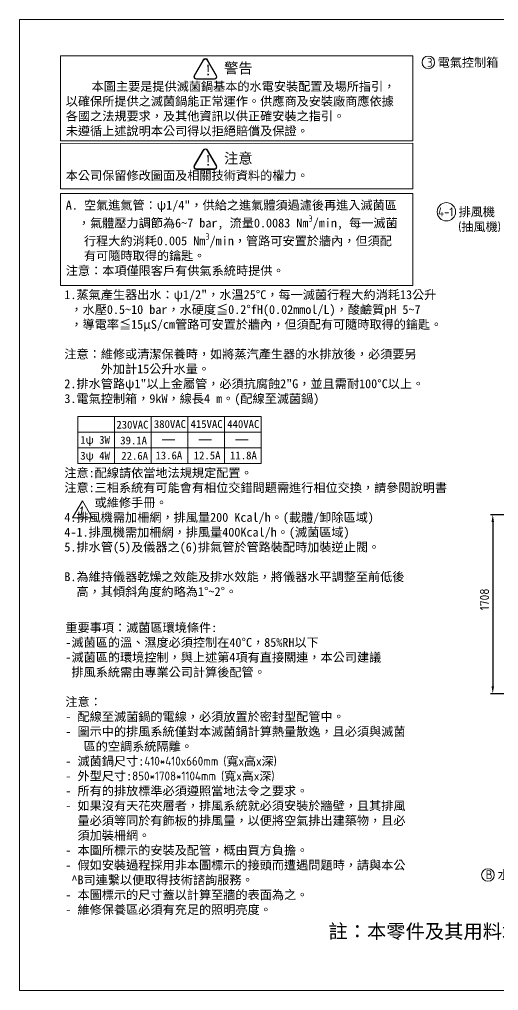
# Model space of a CAD drawing. Header units: millimetres. Extents: x -215875 to 27970, y -2277 to 9312.
# Drawn here: x 14785 to 19358, y 42 to 9312 of the extents above; entities that cross this region are included whole.
import ezdxf

# ---------------------------------------------------------------- set-up
doc = ezdxf.new("R2010")
doc.units = ezdxf.units.MM
doc.header["$MEASUREMENT"] = 0
doc.layers.get('0').update_dxf_attribs({"lineweight": 25})
for name, color, linetype, lineweight in [('D', 3, 'Continuous', 13), ('F', 7, 'Continuous', 15), ('T', 4, 'Continuous', 15)]:
    doc.layers.add(name, color=color, linetype=linetype, lineweight=lineweight)
doc.styles.get("Standard").update_dxf_attribs({"font": 'KAIU.TTF'})
doc.styles.add('STU25', font='isocp2.shx')
doc.styles.add('Text', font='romans.shx', dxfattribs={"width": 0.8, "oblique": 10})
doc.dimstyles.new('STU25', dxfattribs={"dimscale": 35, "dimtxt": 2.5, "dimasz": 2, "dimexe": 0.6, "dimexo": 1, "dimgap": 1, "dimtad": 1, "dimdsep": 46, "dimtxsty": 'STU25', "dimcen": 2, "dimazin": 2, "dimtfac": 1, "dimtmove": 0, "dimatfit": 3, "dimfxl": 0, "dimtolj": 1, "dimtzin": 0, "dimarcsym": 0})

# ---------------------------------------------------------------- blocks, each defined once
blk = doc.blocks.new('*D7')
at = {"layer": 'D', "color": 0, "lineweight": -2}
for p, q in [((20249.3, 4583.8), (19281.7, 4583.8)), ((19302.7, 4513.8), (19302.7, 2945.8)), ((19449.8, 2875.8), (19281.7, 2875.8))]:
    blk.add_line(p, q, dxfattribs=at)
at = {"layer": 'D', "color": 0}
for points in [[(19314.4, 4513.8), (19291, 4513.8), (19302.7, 4583.8)], [(19291, 2945.8), (19314.4, 2945.8), (19302.7, 2875.8)]]:
    blk.add_solid(points, dxfattribs=at)
at = {"layer": 'Defpoints', "color": 0}
for p in [(20284.3, 4583.8), (19302.7, 2875.8), (19484.8, 2875.8)]:
    blk.add_point(p, dxfattribs=at)
at = {"layer": 'D', "color": 0, "insert": (19223.9, 3775.8), "char_height": 87.5, "attachment_point": 5, "rotation": 90, "style": 'STU25'}
blk.add_mtext('\\A1;1708', dxfattribs=at)

msp = doc.modelspace()

# ---------------------------------------------------------------- hatches: boundary and pattern name
at = {"layer": 'D'}
h = msp.add_hatch(color=11, dxfattribs=at)
edge = h.paths.add_edge_path()
edge.add_line((16538.429, 8925.719), (16453.07, 8777.873))
edge.add_arc((16474.72, 8765.373), 25, 149.9999999, 270)
edge.add_line((16474.72, 8740.373), (16645.438, 8740.373))
edge.add_arc((16645.438, 8765.373), 25, 270, 389.9999999)
edge.add_line((16667.089, 8777.873), (16581.73, 8925.719))
edge.add_arc((16560.079, 8913.219), 25, 30, 150)
edge = h.paths.add_edge_path(flags=16)
edge.add_arc((16560.079, 8913.219), 20, 30, 150)
edge.add_line((16542.759, 8923.219), (16457.4, 8775.373))
edge.add_arc((16474.72, 8765.373), 20, 149.9999999, 270)
edge.add_line((16474.72, 8745.373), (16645.438, 8745.373))
edge.add_arc((16645.438, 8765.373), 20, 270, 389.9999999)
edge.add_line((16662.759, 8775.373), (16577.4, 8923.219))
h = msp.add_hatch(color=11, dxfattribs=at)
edge = h.paths.add_edge_path()
edge.add_ellipse((16474.72, 7904.159), major_axis=(25, 0), ratio=1, start_angle=149.9999999, end_angle=270)
edge.add_line((16474.72, 7879.159), (16645.438, 7879.159))
edge.add_ellipse((16645.438, 7904.159), major_axis=(25, 0), ratio=1, start_angle=270, end_angle=389.9999999)
edge.add_line((16667.089, 7916.659), (16581.73, 8064.505))
edge.add_ellipse((16560.079, 8052.005), major_axis=(25, 0), ratio=1, start_angle=30, end_angle=150)
edge.add_line((16538.429, 8064.505), (16453.07, 7916.659))
edge = h.paths.add_edge_path(flags=16)
edge.add_ellipse((16474.72, 7904.159), major_axis=(20, 0), ratio=1, start_angle=149.9999999, end_angle=270)
edge.add_line((16474.72, 7884.159), (16645.438, 7884.159))
edge.add_ellipse((16645.438, 7904.159), major_axis=(20, 0), ratio=1, start_angle=270, end_angle=389.9999999)
edge.add_line((16662.759, 7914.159), (16577.4, 8062.005))
edge.add_ellipse((16560.079, 8052.005), major_axis=(20, 0), ratio=1, start_angle=30, end_angle=150)
edge.add_line((16542.759, 8062.005), (16457.4, 7914.159))

# ---------------------------------------------------------------- linework, layer by layer
at = {"layer": 'D', "color": 11}
for p, q in [((16538.429, 8925.719), (16453.07, 8777.873)), ((16542.759, 8923.219), (16457.4, 8775.373)), ((16577.4, 8923.219), (16662.759, 8775.373)), ((16581.73, 8925.719), (16667.089, 8777.873)), ((16474.72, 8745.373), (16645.438, 8745.373)), ((16474.72, 8740.373), (16645.438, 8740.373)), ((16538.429, 8064.505), (16453.07, 7916.659)), ((16542.759, 8062.005), (16457.4, 7914.159)), ((16577.4, 8062.005), (16662.759, 7914.159)), ((16581.73, 8064.505), (16667.089, 7916.659)), ((16474.72, 7884.159), (16645.438, 7884.159)), ((16474.72, 7879.159), (16645.438, 7879.159)), ((16148.609, 5297.977), (16268.29, 5297.977)), ((16498.609, 5297.977), (16618.29, 5297.977)), ((16848.609, 5297.977), (16968.29, 5297.977))]:
    msp.add_line(p, q, dxfattribs=at)
at = {"layer": 'D'}
for p, q in [((15342.334, 5522.977), (15342.334, 5072.977)), ((15342.334, 5522.977), (17092.334, 5522.977)), ((15692.334, 5522.977), (15692.334, 5072.977)), ((16042.334, 5522.977), (16042.334, 5072.977)), ((16392.334, 5522.977), (16392.334, 5072.977)), ((16742.334, 5522.977), (16742.334, 5072.977)), ((17092.334, 5522.977), (17092.334, 5072.977)), ((15342.334, 5372.977), (17092.334, 5372.977)), ((15342.334, 5222.977), (17092.334, 5222.977)), ((15342.334, 5072.977), (17092.334, 5072.977))]:
    msp.add_line(p, q, dxfattribs=at)
at = {"layer": 'D', "color": 11}
for points in [[(15176.835, 8964.902), (18539.485, 8964.902), (18539.485, 8152.307), (15176.835, 8152.307)], [(15176.835, 8128.831), (18539.485, 8129.65), (18539.485, 7693.828), (15176.835, 7693.828)], [(15176.835, 7651.26), (18539.485, 7651.26), (18539.485, 6772.717), (15176.835, 6772.717)]]:
    msp.add_lwpolyline(points, close=True, dxfattribs=at)
at = {"layer": 'D'}
for centre, radius in [((18687.599, 8901.422), 60), ((18860.537, 7475.387), 87.5), ((19256.303, 1145.182), 60)]:
    msp.add_circle(centre, radius, dxfattribs=at)
at = {"layer": 'D', "color": 11}
for centre, radius, start, end in [((16560.079, 8913.219), 25, 30, 150), ((16560.079, 8913.219), 20, 30, 150), ((16474.72, 8765.373), 25, 149.9999999, 270), ((16474.72, 8765.373), 20, 149.9999999, 270), ((16645.438, 8765.373), 25, 270, 29.9999999), ((16645.438, 8765.373), 20, 270, 29.9999999), ((16560.079, 8052.005), 25, 30, 150), ((16560.079, 8052.005), 20, 30, 150), ((16474.72, 7904.159), 25, 149.9999999, 270), ((16474.72, 7904.159), 20, 149.9999999, 270), ((16645.438, 7904.159), 25, 270, 29.9999999), ((16645.438, 7904.159), 20, 270, 29.9999999)]:
    msp.add_arc(centre, radius, start, end, dxfattribs=at)
at = {"layer": 'F', "color": 6}
msp.add_lwpolyline([(14785.27, 9311.889), (14785.27, 41.889), (27970.27, 41.889), (27970.27, 9311.889)], close=True, dxfattribs=at)
msp.add_lwpolyline([(14785.27, 9311.889), (14785.27, 41.889), (27970.27, 41.889), (27970.27, 9311.889)], close=True, dxfattribs=at)
at = {"layer": 'F', "color": 7}
msp.add_lwpolyline([(15386.167, 4715.146), (15292.676, 4553.215), (15479.658, 4553.215)], close=True, dxfattribs=at)

# ---------------------------------------------------------------- texts
at = {"insert": (17733.989, 674.723), "char_height": 135.00867, "attachment_point": 1, "style": 'STU25'}
msp.add_mtext('{\\f標楷體|b0|i0|c136|p65;註：本零件及其用料均須符合}RoHS{\\f標楷體|b0|i0|c136|p65;指令。}', dxfattribs=at)
at = {"layer": 'D', "color": 11, "attachment_point": 1, "style": 'STU25'}
for s, insert, char_height in [('{\\f標楷體|b0|i0|c136|p65;警告}', (16738.281, 8897.857), 100), ('{\\f標楷體|b0|i0|c136|p65;!}', (16551.769, 8878.489), 100), ('\\A1;\\P{\\f標楷體|b0|i0|c136|p65;    \\H0.2353x; \\H4.25x;本圖主要是提供滅菌鍋基本的水電安裝配置及場所指引，\\P以確保所提供之滅菌鍋能正常運作。供應商及安裝廠商應依據\\P各國之法規要求，及其他資訊以供正確安裝之指引。\\P未遵循上述說明本公司得以拒絕賠償及保證。\\P\\P\\P本公司保留修改圖面及相關技術資料的權力。\\P\\PA. 空氣進氣管：ψ1/4"，供給之進氣體須過濾後再進入滅菌區\\P  ，氣體壓力調節為6~7 bar, 流量0.0083 Nm\\Fisocp2.shx;\\H0.7x;\\S3^ ;\\f標楷體|b0|i0|c136|p65;\\H1.429x;/min, 每一滅菌\\P   行程大約消耗0.005 Nm\\Fisocp2.shx;\\H0.7x;\\S3^ ;\\f標楷體|b0|i0|c136|p65;\\H1.429x;/min，管路可安置於牆內，但須配\\P   有可隨時取得的鑰匙。\\P注意：本項僅限客戶有供氣系統時提供。}', (15227.525, 8857.074), 85), ('{\\f標楷體|b0|i0|c136|p65;!}', (16551.769, 8017.275), 100), ('{\\f標楷體|b0|i0|c136|p65;注意}', (16738.281, 8036.644), 100), ('{\\f標楷體|b0|i0|c136|p65;1.蒸氣產生器出水：ψ1/2"，水溫25%%DC，每一滅菌行程大約消耗13公升\\P ，水壓0.5~10 bar，水硬度≦0.2%%DfH(0.02mmol/L)，酸鹼質pH 5~7\\P ，導電率≦15μS/cm管路可安置於牆內，但須配有可隨時取得的鑰匙。\\P\\P注意：維修或清潔保養時，如將蒸汽產生器的水排放後，必須要另\\P      外加計15公升水量。\\P2.排水管路ψ1"以上金屬管，必須抗腐蝕2"G，並且需耐100%%DC以上。 \\P3.電氣控制箱，9kW，線長4 m。(配線至滅菌鍋)\\P\\P\\P\\P\\P注意:配線請依當地法規規定配置。 \\P\\fDFKai-SB|b0|i0|c136|p65;注意:三相系統有可能會有相位交錯問題需進行相位交換，請參閱說明書\\P     或維修手冊。\\P\\f標楷體|b0|i0|c136|p65;4.排風機需加柵網，排風量200 Kcal/h。(載體/卸除區域)\\P4-1.排風機需加柵網，排風量400Kcal/h。(滅菌區域)\\P5.排水管(5)及儀器之(6)排氣管於管路裝配時加裝逆止閥。\\P\\PB.為維持儀器乾燥之效能及排水效能，將儀器水平調整至前低後\\P  高，其傾斜角度約略為1%%D~2%%D。}', (15214.024, 6727.07), 85), ('{\\f標楷體|b0|i0|c136|p65;230VAC}', (15710.577, 5481.027), 75), ('{\\f標楷體|b0|i0|c136|p65;380VAC}', (16068.46, 5487.212), 75), ('{\\f標楷體|b0|i0|c136|p65;415VAC}', (16418.46, 5487.212), 75), ('{\\f標楷體|b0|i0|c136|p65;440VAC}', (16768.46, 5487.212), 75), ('{\\f標楷體|b0|i0|c136|p65;1ψ 3W}', (15366.142, 5336.06), 75), ('{\\f標楷體|b0|i0|c136|p65;39.1A}', (15747.644, 5330.732), 75), ('{\\f標楷體|b0|i0|c136|p65;3ψ 4W}', (15366.142, 5184.988), 75), ('{\\f標楷體|b0|i0|c136|p65;22.6A}', (15757.804, 5184.195), 75), ('{\\f標楷體|b0|i0|c136|p65;13.6A}', (16083.833, 5187.658), 75), ('{\\f標楷體|b0|i0|c136|p65;12.5A}', (16448.996, 5187.658), 75), ('{\\f標楷體|b0|i0|c136|p65;11.8A}', (16796.127, 5187.658), 75), ('{\\f標楷體|b0|i0|c136|p65;重要事項：滅菌區環境條件:\\P-滅菌區的溫、濕度必須控制在40%%DC，85%RH以下\\P-滅菌區的環境控制，與上述第4項有直接關連，本公司建議\\P 排風系統需由專業公司計算後配管。\\P\\P注意：\\P- 配線至滅菌鍋的電線，必須放置於密封型配管中。\\P- 圖示中的排風系統僅對本滅菌鍋計算熱量散逸，且必須與滅菌\\P   區的空調系統隔離。\\P- 滅菌鍋尺寸:}410*410x660mm ({\\f標楷體|b0|i0|c136|p65;寬}x{\\f標楷體|b0|i0|c136|p65;高}x{\\f標楷體|b0|i0|c136|p65;深})\\P{\\f標楷體|b0|i0|c136|p65;- 外型尺寸:}850*1708*1104mm ({\\f標楷體|b0|i0|c136|p65;寬}x{\\f標楷體|b0|i0|c136|p65;高}x{\\f標楷體|b0|i0|c136|p65;深})\\P{\\f標楷體|b0|i0|c136|p65;- 所有的排放標準必須遵照當地法令之要求。\\P- 如果沒有天花夾層者，排風系統就必須安裝於牆壁，且其排風\\P  量必須等同於有飾板的排風量，以便將空氣排出建築物，且必\\P  須加裝柵網。\\P- 本圖所標示的安裝及配管，概由買方負擔。\\P- 假如安裝過程採用非本圖標示的接頭而遭遇問題時，請與本公\\P ^B司連繫以便取得技術諮詢服務。\\P- 本圖標示的尺寸蓋以計算至牆的表面為之。\\P- 維修保養區必須有充足的照明亮度。}', (15223.958, 3549.604), 85)]:
    msp.add_mtext(s, dxfattribs=dict(at, insert=insert, char_height=char_height))
at = {"layer": 'D', "char_height": 85, "attachment_point": 1, "style": 'STU25'}
for s, insert in [('3 {\\f標楷體|b0|i0|c136|p65;電氣控制箱}', (18674.177, 8944.065)), ('4-1 {\\f標楷體|b0|i0|c136|p65;排風機\\P}    ({\\f標楷體|b0|i0|c136|p65;抽風機})', (18779.801, 7517.555))]:
    msp.add_mtext(s, dxfattribs=dict(at, insert=insert))
at = {"layer": 'D', "insert": (19235.492, 1190.36), "char_height": 85, "attachment_point": 1}
msp.add_mtext('{\\Fisocp2.shx;\\C3;B \\f標楷體|b0|i0|c136|p65;水平調整腳}', dxfattribs=at)
at = {"layer": 'T', "lineweight": 20, "style": 'Text', "oblique": 10, "width": 0.8}
msp.add_text('1', height=90, dxfattribs=at).set_placement((15337.702, 4569.258))

# ---------------------------------------------------------------- dimensions: what is measured, and where the dimension line sits
at = {"layer": 'D'}
dim = msp.add_linear_dim(base=(19302.699, 2875.821), p1=(20284.27, 4583.821), p2=(19484.77, 2875.821), angle=90, dimstyle='STU25', dxfattribs=at)
dim.commit()
dim.dimension.update_dxf_attribs({"geometry": '*D7', "text_midpoint": (19302.699, 3775.821), "dimtype": 160})

doc.saveas('drawing.dxf')
